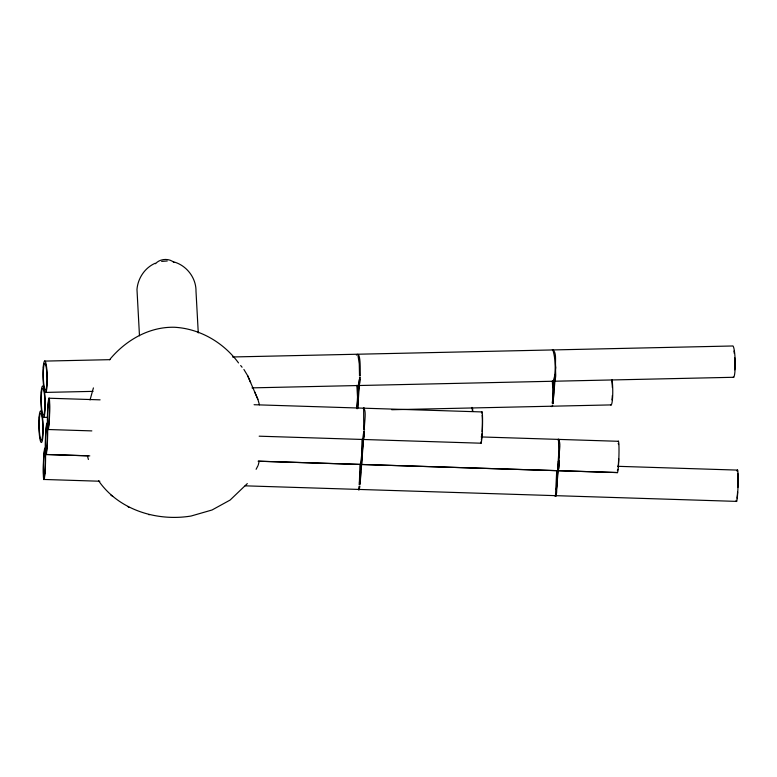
<?xml version="1.0" encoding="UTF-8"?>
<svg xmlns="http://www.w3.org/2000/svg" width="777" height="777" viewBox="0 0 777 777"><rect width="100%" height="100%" fill="white"/><g stroke="black" fill="none" stroke-linecap="round" stroke-linejoin="round"><path stroke-width="1.17" d="M359.528 375.971L359.265 363.898L358.003 355.545M360.305 375.961C359.916 374.009 361.354 349.805 356.361 355.079M360.722 471.785L360.149 483.44M363.733 429.895L363.655 408.42M364.52 429.924C363.694 425.485 367.171 409.537 363.325 408.178M359.362 483.411L359.974 464.209M356.896 408.683L359.664 377.671M357.673 408.663L359.897 377.661M359.265 484.663L364.16 431.186L360.052 484.693L359.333 484.527M552.389 403.166L554.72 374.873L555.506 374.854L552.942 403.38L552.389 403.166L552.991 392.647L552.321 380.973M558.42 461.247L556.371 489.772L559.207 461.266L558.42 461.247L559.207 461.266M363.481 433.459L362.684 439.238M364.267 433.479L363.393 439.491L362.335 439.452M359.324 379.535L358.615 384.265M356.934 407.42L357.527 396.979L356.857 385.305M360.101 379.516C359.46 381.002 360.363 386.422 357.556 385.761M357.711 407.401L358.304 396.96L357.634 385.285M553.175 403.069L553.768 392.628L553.098 380.953M361.626 463.413L362.82 439.258M359.081 486.315L358.556 489.189M359.868 486.344L359.188 489.675L358.207 489.403M555.506 495.512L556.721 470.658M258.285 464.879L259.12 461.499M90.035 399.951L93.405 387.908M552.738 405.118L551.971 406.556L550.961 406.41M557.565 470.532L558.741 453.234L558.517 439.996M360.217 377.884L359.43 377.904M360.625 464.209L361.674 454.875L362.033 439.228M361.324 464.471L360.266 464.432M257.974 465.666L256.109 469.298M364.442 431.429L363.655 431.4M553.574 380.983C555.982 372.222 555.652 358.828 552.913 350.155M247.319 483.585L230.118 500.058L212.053 509.984L191.093 516.025C156.925 521.649 118.764 510.033 98.572 480.74M109.586 359.712C125.456 340.433 149.038 326.593 174.534 327.263C199.844 328.622 223.659 342.579 238.51 362.908M552.35 349.679C557.4 351.903 554.632 362.762 555.827 367.657C554.788 371.163 557.449 380.448 553.02 381.429M558.09 439.374C561.713 442.521 558.469 452.389 559.401 457.381C558.274 460.363 560.47 470.745 557.012 470.891M554.953 495.862L555.934 496.124L556.614 492.793L557.507 470.687M155.293 263.218C144.881 267.686 137.898 278.224 136.975 289.423L139.481 335.819M552.437 403.02L553.166 403.146M161.645 261.393L167.249 260.985M44.522 361.101L110.033 359.664M232.576 356.973L732.449 345.988A15.783 2.127 88.7 0 1 735.188 361.684A15.783 2.127 88.7 0 1 733.109 377.272M45.736 392.404L93.055 391.365M251.991 387.869L733.663 377.282M43.677 417.385L47.31 417.307M391.715 409.732L611.217 404.904M48.912 398.222L100.107 399.844M254.089 404.72L482.041 411.936M481.138 436.946L618.492 441.297M47.921 429.506L91.841 430.895M259.168 436.188L481.05 443.211M617.55 466.307L737.626 470.104M45.862 454.477L88.316 455.827M258.149 461.198L617.229 472.562A15.783 1.039 -88.2 0 0 618.9 456.973A15.783 1.039 -88.2 0 0 618.22 441.287M46.134 454.487L89.802 455.876M258.42 461.208L617.501 472.571M43.803 479.458L99.864 481.235M245.143 485.829L736.635 501.388M363.607 407.808L364.122 407.828M558.284 439.238L558.809 439.258M362.587 439.84L363.112 439.86M557.303 470.522L557.808 470.541M557.274 471.27L557.799 471.289M360.528 464.811L361.043 464.831M555.215 496.25L555.73 496.27M358.469 489.792L358.984 489.811M148.504 514.568L149.446 514.704M173.708 261.888C186.558 265.326 196.26 277.923 195.998 291.288L198.271 332.925M110.946 495.163L112.684 496.338M127.7 506.458L129.011 507.352M558.537 440.005L558.508 440.695M555.487 495.503L555.516 494.813M240.676 365.52L242.074 367.23M243.91 369.483L247.698 375.767L257.867 399.32L259.44 404.807M247.698 375.767L250.641 382.605M254.691 391.929L257.867 399.32M87.684 456.847L88.403 459.489M481.468 412.975A15.783 1.039 -88.2 0 1 482.449 427.612A15.783 1.039 -88.2 0 1 480.545 442.123M482.138 415.2A13.413 0.884 -88.2 0 1 482.119 431.643M481.993 433.789A13.413 0.884 -88.2 0 1 481.351 439.967M618.162 443.628A13.413 0.884 -88.2 0 1 618.589 444.561M618.677 458.712A13.413 0.884 -88.2 0 1 618.142 466.841M617.802 469.327A13.413 0.884 -88.2 0 1 617.327 470.221M737.062 471.153A15.783 1.039 -88.2 0 1 738.033 485.79A15.783 1.039 -88.2 0 1 736.14 500.301M737.732 473.368A13.413 0.884 -88.2 0 1 737.82 487.529M737.587 491.967A13.413 0.884 -88.2 0 1 736.946 498.144M472.445 407.692A15.783 2.127 88.7 0 1 472.795 411.266M471.969 407.401A13.413 1.807 88.7 0 1 472.435 411.101M612.091 379.691A15.783 2.127 88.7 0 1 612.616 397.193A15.783 2.127 88.7 0 1 610.664 404.895M611.868 381.128A13.413 1.807 88.7 0 1 612.363 387.548M612.344 395.483A13.413 1.807 88.7 0 1 611.936 399.922M733.935 351.019A13.413 1.807 88.7 0 1 734.314 353.506M734.692 357.634A13.413 1.807 88.7 0 1 734.663 369.833M155.507 263.733A11.684 9.285 -3.6 0 1 173.912 262.403M558.78 440.005L558.274 439.996L558.78 440.005M555.749 495.512L555.244 495.493L555.749 495.512M49.077 423.504A15.783 1.039 -88.2 0 0 49.184 398.232A15.783 1.039 -88.2 0 0 47.397 419.862A15.783 1.039 -88.2 0 0 49.077 423.504M47.018 448.484A15.783 1.039 -88.2 0 0 47.125 423.212A15.783 1.039 -88.2 0 0 45.338 444.842A15.783 1.039 -88.2 0 0 47.018 448.484M49 422.057A13.413 0.884 -88.2 0 0 49.087 400.582A13.413 0.884 -88.2 0 0 47.572 418.968A13.413 0.884 -88.2 0 0 49 422.057M44.949 473.465A15.783 1.039 -88.2 0 0 45.066 448.193A15.783 1.039 -88.2 0 0 43.279 469.823A15.783 1.039 -88.2 0 0 44.949 473.465M46.931 447.037A13.413 0.884 -88.2 0 0 47.028 425.553A13.413 0.884 -88.2 0 0 45.513 443.939A13.413 0.884 -88.2 0 0 46.931 447.037M44.872 472.018A13.413 0.884 -88.2 0 0 44.969 450.534A13.413 0.884 -88.2 0 0 43.454 468.919A13.413 0.884 -88.2 0 0 44.872 472.018M39.112 417.064A15.783 2.127 88.7 0 0 41.055 442.346A15.783 2.127 88.7 0 0 42.842 420.716A15.783 2.127 88.7 0 0 39.112 417.064M41.171 392.084A15.783 2.127 88.7 0 0 43.114 417.366A15.783 2.127 88.7 0 0 44.901 395.736A15.783 2.127 88.7 0 0 41.171 392.084M39.394 418.512A13.413 1.807 88.7 0 0 41.045 440.005A13.413 1.807 88.7 0 0 42.57 421.62A13.413 1.807 88.7 0 0 39.394 418.512M43.23 367.113A15.783 2.127 88.7 0 0 45.183 392.395A15.783 2.127 88.7 0 0 46.96 370.765A15.783 2.127 88.7 0 0 43.23 367.113M41.453 393.531A13.413 1.807 88.7 0 0 43.114 415.025A13.413 1.807 88.7 0 0 44.629 396.639A13.413 1.807 88.7 0 0 41.453 393.531M43.522 368.56A13.413 1.807 88.7 0 0 45.173 390.044A13.413 1.807 88.7 0 0 46.688 371.659A13.413 1.807 88.7 0 0 43.522 368.56"/></g></svg>
